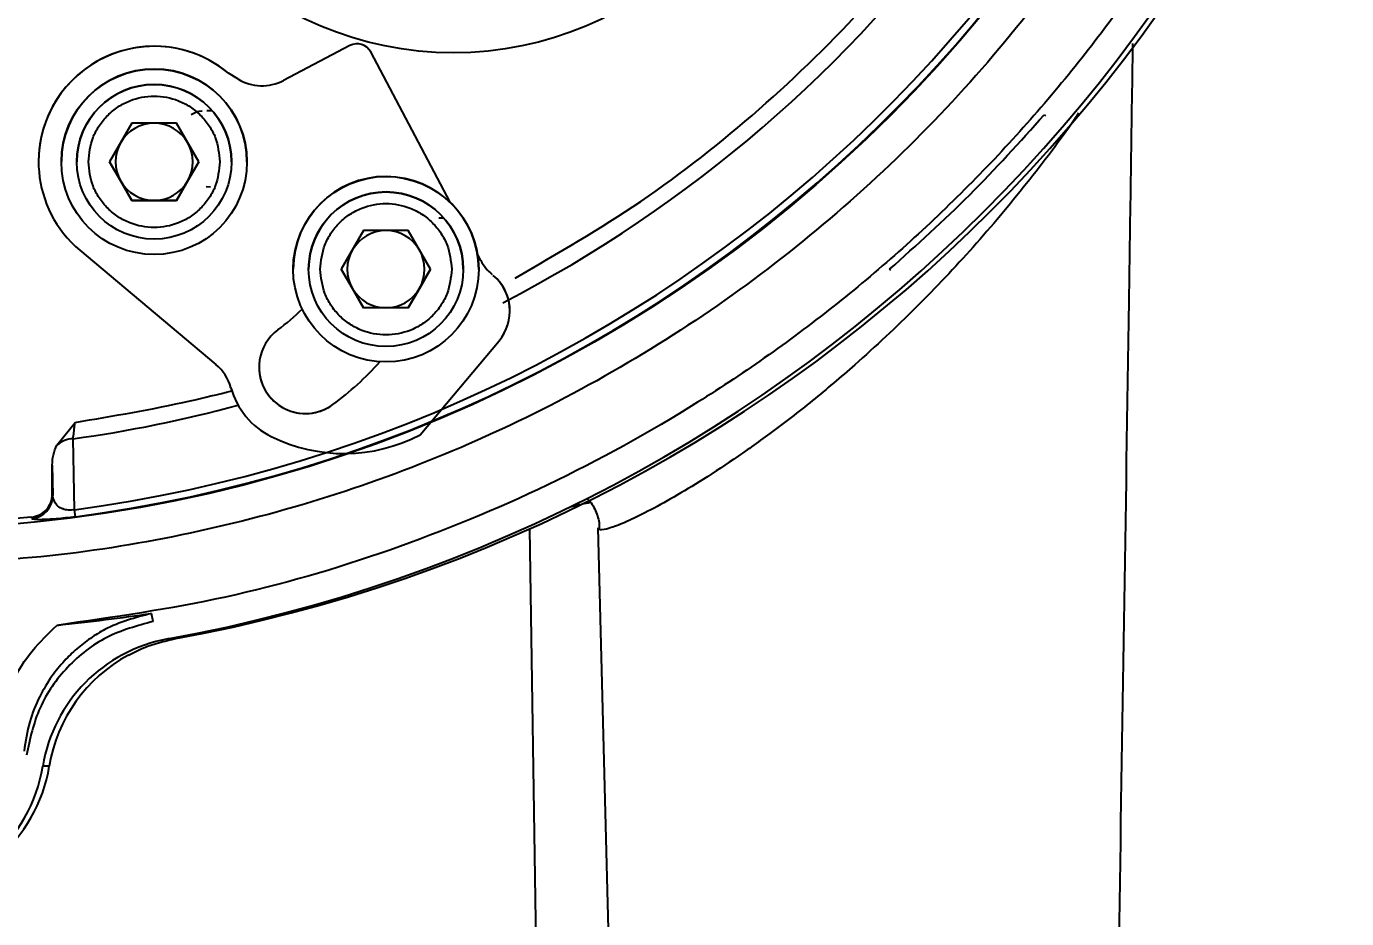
# Model space of a CAD drawing. Header units: millimetres. Extents: x 1964 to 5009, y 569 to 2723.
# Drawn here: x 2657 to 2742.4, y 2146.8 to 2204.6 of the extents above; entities that cross this region are included whole.
import ezdxf

# ---------------------------------------------------------------- set-up
doc = ezdxf.new("R2010")
doc.units = ezdxf.units.MM
doc.layers.add('AM_5', color=3, linetype='Continuous', lineweight=25)
doc.styles.add('SLDTEXTSTYLE1', font='txt.shx', dxfattribs={"width": 0.7, "bigfont": 'gbcbig.shx'})
doc.dimstyles.new('SLDDIMSTYLE12$0', dxfattribs={"dimtxt": 12, "dimasz": 10, "dimexe": 0, "dimexo": 0.0625, "dimgap": 0.875, "dimtad": 1, "dimdec": 1, "dimlfac": 1.8, "dimrnd": 1e-09, "dimzin": 12, "dimdsep": 46, "dimtxsty": 'SLDTEXTSTYLE1', "dimcen": 0.09, "dimdle": 8.16, "dimclrd": 3, "dimclre": 3, "dimadec": 0, "dimazin": 3, "dimtfac": 1, "dimtdec": 1, "dimtofl": 0, "dimtmove": 0, "dimatfit": 3, "dimfxl": 0, "dimfrac": 2, "dimtolj": 1, "dimlwd": 5, "dimlwe": 5, "dimarcsym": 0})

# ---------------------------------------------------------------- blocks, each defined once
blk = doc.blocks.new('*D64')
at = {"layer": 'AM_5', "color": 3, "lineweight": 5, "transparency": 16777216}
blk.add_line((2756.483, 2479.134), (2362.084, 2479.134), dxfattribs=at)
at = {"layer": 'AM_5', "color": 3, "linetype": 'Continuous', "lineweight": 5, "transparency": 16777216}
for p, q in [((2362.084, 2469.134), (2362.084, 2155.348)), ((2768.159, 2145.348), (2362.084, 2145.348))]:
    blk.add_line(p, q, dxfattribs=at)
at = {"layer": 'AM_5', "color": 3, "transparency": 16777216}
for points in [[(2360.417, 2469.134), (2363.75, 2469.134), (2362.084, 2479.134)], [(2360.417, 2155.348), (2363.75, 2155.348), (2362.084, 2145.348)]]:
    blk.add_solid(points, dxfattribs=at)
at = {"layer": 'Defpoints', "color": 0, "transparency": 16777216}
for p in [(2756.546, 2479.134), (2362.084, 2145.348), (2768.221, 2145.348)]:
    blk.add_point(p, dxfattribs=at)
at = {"layer": 'AM_5', "color": 0, "transparency": 16777216, "insert": (2347.494, 2312.241), "char_height": 12, "attachment_point": 5, "rotation": 90, "style": 'SLDTEXTSTYLE1'}
blk.add_mtext('\\A1;{\\H2.28571x;335}', dxfattribs=at)

msp = doc.modelspace()

# ---------------------------------------------------------------- linework, layer by layer
at = {"color": 7, "linetype": 'Continuous', "lineweight": 25}
for p, q in [((2677.939, 2203.327), (2673.659, 2201.068)), ((2677.939, 2203.327), (2673.659, 2201.068)), ((2684.418, 2193.194), (2679.29, 2202.909)), ((2679.29, 2202.909), (2679.29, 2202.909)), ((2684.418, 2193.194), (2679.29, 2202.909)), ((2670.694, 2201.162), (2670.093, 2201.529)), ((2670.093, 2201.529), (2670.093, 2201.529)), ((2670.694, 2201.162), (2670.093, 2201.529)), ((2670.694, 2201.162), (2670.694, 2201.162)), ((2673.659, 2201.068), (2673.659, 2201.068)), ((2668.693, 2199.119), (2668.997, 2199.131)), ((2663.846, 2198.304), (2662.402, 2195.804)), ((2666.732, 2198.304), (2663.846, 2198.304)), ((2668.176, 2195.804), (2666.732, 2198.304)), ((2722.84, 2198.845), (2722.918, 2198.768)), ((2660.289, 2195.809), (2660.289, 2195.809)), ((2662.402, 2195.804), (2663.846, 2193.304)), ((2663.124, 2194.554), (2662.402, 2195.804)), ((2666.732, 2193.304), (2668.176, 2195.804)), ((2668.176, 2195.804), (2667.454, 2194.554)), ((2670.289, 2195.799), (2670.289, 2195.799)), ((2663.846, 2193.304), (2663.124, 2194.554)), ((2667.454, 2194.554), (2666.732, 2193.304)), ((2668.936, 2194.168), (2668.642, 2194.185)), ((2663.846, 2193.304), (2666.732, 2193.304)), ((2663.846, 2193.304), (2663.846, 2193.304)), ((2665.289, 2193.304), (2663.846, 2193.304)), ((2666.732, 2193.304), (2665.289, 2193.304)), ((2666.732, 2193.304), (2666.732, 2193.304)), ((2683.7, 2192.171), (2683.968, 2192.172)), ((2678.834, 2191.352), (2677.391, 2188.852)), ((2681.721, 2191.352), (2678.834, 2191.352)), ((2683.164, 2188.852), (2681.721, 2191.352)), ((2660.485, 2190.078), (2669.287, 2182.693)), ((2686.414, 2189.412), (2686.199, 2189.82)), ((2686.414, 2189.412), (2686.199, 2189.82)), ((2674.277, 2188.858), (2674.277, 2188.858)), ((2675.277, 2188.857), (2675.277, 2188.857)), ((2677.391, 2188.852), (2678.834, 2186.352)), ((2678.112, 2187.602), (2677.391, 2188.852)), ((2681.721, 2186.352), (2683.164, 2188.852)), ((2683.164, 2188.852), (2682.442, 2187.602)), ((2686.277, 2188.846), (2686.277, 2188.846)), ((2686.414, 2189.412), (2686.414, 2189.412)), ((2712.926, 2188.769), (2712.845, 2188.85)), ((2678.834, 2186.352), (2678.112, 2187.602)), ((2682.442, 2187.602), (2681.721, 2186.352)), ((2680.277, 2186.352), (2678.834, 2186.352)), ((2681.721, 2186.352), (2680.277, 2186.352)), ((2688.289, 2186.147), (2688.289, 2186.147)), ((2682.487, 2178.144), (2687.587, 2184.222)), ((2659.003, 2177.479), (2660.177, 2178.945)), ((2660.131, 2173.297), (2660.049, 2177.884)), ((2658.703, 2176.172), (2658.735, 2174.207)), ((2658.703, 2174.301), (2658.703, 2176.172)), ((2657.354, 2172.808), (2654.91, 2172.595)), ((2657.386, 2172.717), (2657.354, 2172.808)), ((2660.192, 2172.836), (2660.131, 2173.297)), ((2689.565, 2172.062), (2689.968, 2145.312)), ((2693.966, 2172.123), (2694.668, 2145.312)), ((2694.002, 2172.111), (2693.988, 2172.123)), ((2665.231, 2166.068), (2665.111, 2166.585)), ((2666.585, 2164.932), (2666.169, 2164.932)), ((2658.509, 2156.705), (2658.092, 2156.705))]:
    msp.add_line(p, q, dxfattribs=at)
at = {"color": 7, "linetype": 'Continuous', "lineweight": 25, "flags": 128}
msp.add_lwpolyline([(2658.735, 2174.207), (2658.717, 2174.26), (2658.703, 2174.301)], dxfattribs=at)
at = {"color": 7, "linetype": 'Continuous', "lineweight": 25}
for centre, radius in [((2648.203, 2263.488), 91.48), ((2684.633, 2224.85), 22), ((2665.289, 2195.804), 6), ((2665.289, 2195.804), 5), ((2680.277, 2188.852), 6), ((2680.277, 2188.852), 5)]:
    msp.add_circle(centre, radius, dxfattribs=at)
for centre, radius, start, end in [((2648.203, 2263.488), 90.976, 277.53416, 351.20762), ((2648.203, 2263.488), 91.441, 277.53416, 351.20762), ((2648.203, 2263.488), 86.42, 297.29308, 350.7957), ((2648.241, 2263.31), 99.998, 280.32817, 349.67428), ((2648.657, 2263.31), 99.998, 280.32817, 349.67428), ((2665.289, 2195.804), 7.474, 50, 230), ((2665.289, 2195.804), 7.474, 50, 179.93876), ((2678.406, 2202.443), 1, 27.82515, 117.82515), ((2678.406, 2202.443), 1, 27.82515, 117.82515), ((2665.289, 2195.804), 6, 359.93876, 179.87751), ((2665.289, 2195.804), 5, 359.99969, 179.93876), ((2672.259, 2203.721), 3, 238.5537, 297.82515), ((2672.259, 2203.721), 3, 238.5537, 297.82515), ((2665.289, 2195.804), 2.5, 89.99969, 149.99969), ((2665.289, 2195.804), 2.5, 29.99969, 89.99969), ((2665.289, 2195.804), 2.5, 149.99969, 209.99969), ((2665.289, 2195.804), 2.5, 329.99969, 29.99969), ((2680.277, 2188.852), 6, 359.93876, 179.87751), ((2665.289, 2195.804), 2.5, 209.99969, 269.99969), ((2665.289, 2195.804), 2.5, 269.99969, 329.99969), ((2680.277, 2188.852), 5, 359.99969, 179.93876), ((2680.277, 2188.852), 2.5, 89.99969, 149.99969), ((2680.277, 2188.852), 2.5, 29.99969, 89.99969), ((2680.277, 2188.852), 2.5, 149.99969, 209.99969), ((2680.277, 2188.852), 2.5, 329.99969, 29.99969), ((2689.067, 2190.812), 3, 207.82515, 230), ((2689.067, 2190.812), 3, 207.82515, 230), ((2685.289, 2186.15), 3, 320, 50), ((2685.289, 2186.15), 3, 359.93876, 50), ((2680.277, 2188.852), 2.5, 209.99969, 269.99969), ((2680.277, 2188.852), 2.5, 269.99969, 329.99969), ((2665.289, 2195.804), 13.5, 306.36279, 315.13033), ((2675.072, 2182.517), 3, 126.36279, 306.36279), ((2665.289, 2195.804), 19.5, 306.36279, 318.43109), ((2665.289, 2195.804), 19.5, 306.36279, 318.43104), ((2667.358, 2180.395), 3, 15.38287, 50), ((2675.072, 2182.517), 3, 179.93876, 306.36279), ((2675.072, 2182.517), 5, 195.38287, 243.70737), ((2648.203, 2263.488), 86.42, 277.87924, 285.10367), ((2660.133, 2176.115), 1.772, 92.70606, 129.63521), ((2677.565, 2187.513), 10.583, 243.58851, 297.71587), ((2657.235, 2174.209), 1.5, 275.78841, 359.91128), ((2667.962, 2155.095), 10, 100.32819, 170.73244), ((2668.378, 2155.094), 10, 118.40456, 170.73205), ((2648.243, 2158.312), 9.98, 189.26678, 350.73322), ((2648.659, 2158.312), 9.98, 270.0009, 350.73276)]:
    msp.add_arc(centre, radius, start, end, dxfattribs=at)
for points in [[(2648.203, 2357.228), (2651.27, 2357.141), (2657.405, 2356.967), (2666.52, 2355.564), (2675.458, 2353.339), (2684.133, 2350.231), (2692.462, 2346.293), (2700.366, 2341.556), (2707.766, 2336.067), (2714.594, 2329.879), (2720.781, 2323.052), (2726.27, 2315.651), (2731.007, 2307.748), (2734.947, 2299.419), (2738.051, 2290.743), (2740.29, 2281.805), (2741.642, 2272.691), (2742.094, 2263.488), (2741.642, 2254.285), (2740.29, 2245.171), (2738.051, 2236.233), (2734.947, 2227.557), (2731.007, 2219.228), (2726.27, 2211.325), (2720.781, 2203.924), (2714.594, 2197.097), (2707.766, 2190.909), (2700.366, 2185.42), (2692.462, 2180.683), (2684.133, 2176.745), (2675.458, 2173.637), (2666.52, 2171.412), (2657.405, 2170.009), (2651.27, 2169.835), (2648.203, 2169.748)], [(2745.876, 2252.699), (2745.352, 2249.047), (2744.304, 2241.744), (2741.184, 2231.101), (2736.976, 2220.857), (2731.621, 2211.157), (2725.216, 2202.118), (2717.835, 2193.855), (2709.573, 2186.474), (2700.534, 2180.069), (2690.833, 2174.714), (2680.59, 2170.506), (2669.947, 2167.387), (2662.644, 2166.338), (2658.992, 2165.814)], [(2712.845, 2188.85), (2714.601, 2190.427), (2718.111, 2193.579), (2721.264, 2197.09), (2722.84, 2198.845)]]:
    msp.add_open_spline(points, degree=3, dxfattribs=at)
for points, knots in [([(2688.63, 2188.278), (2691.378, 2189.871), (2696.928, 2193.09), (2704.558, 2199.109), (2711.587, 2205.985), (2717.803, 2213.696), (2723.093, 2222.069), (2727.332, 2230.942), (2730.564, 2240.107), (2731.818, 2246.399), (2732.438, 2249.514)], [0, 0, 0, 0, 0.122144, 0.246703, 0.372927, 0.5, 0.627073, 0.753297, 0.877856, 1, 1, 1, 1]), ([(2727.68, 2145.312), (2727.899, 2159.142), (2728.206, 2178.524), (2728.494, 2197.906), (2728.576, 2203.459)], [0, 0, 0, 0, 0.713495, 1, 1, 1, 1]), ([(2661.039, 2195.804), (2661.096, 2196.338), (2661.183, 2197.161), (2661.713, 2198.151), (2662.262, 2198.831), (2662.942, 2199.383), (2663.932, 2199.896), (2665.289, 2200.156), (2666.646, 2199.896), (2667.636, 2199.383), (2668.316, 2198.83), (2668.865, 2198.151), (2669.395, 2197.161), (2669.482, 2196.338), (2669.539, 2195.804)], [0, 0, 0, 0, 0.119728, 0.18418, 0.25, 0.31582, 0.380272, 0.5, 0.619728, 0.68418, 0.75, 0.81582, 0.880272, 1, 1, 1, 1]), ([(2667.689, 2198.865), (2667.915, 2198.981), (2668.145, 2199.1), (2668.397, 2199.108), (2668.401, 2199.108)], [0, 0, 0, 0, 0.981722, 1, 1, 1, 1]), ([(2725.06, 2198.945), (2724.964, 2198.802), (2723.968, 2197.311), (2721.736, 2194.387), (2718.332, 2190.304), (2714.589, 2186.353), (2711.055, 2183.031), (2707.853, 2180.327), (2705.213, 2178.281), (2702.747, 2176.529), (2700.572, 2175.108), (2698.633, 2173.951), (2696.99, 2173.063), (2695.655, 2172.431), (2694.671, 2172.058), (2694.084, 2171.935), (2694.027, 2172.057), (2694.002, 2172.111)], [0, 0, 0, 0, 0.0112691, 0.1175597, 0.2238424, 0.3277148, 0.4314747, 0.5006194, 0.5697132, 0.6291805, 0.6886048, 0.7428814, 0.797126, 0.8499404, 0.9027383, 0.9566039, 1, 1, 1, 1]), ([(2669.539, 2195.804), (2669.482, 2195.269), (2669.395, 2194.447), (2668.865, 2193.457), (2668.316, 2192.777), (2667.636, 2192.225), (2666.646, 2191.712), (2665.289, 2191.451), (2663.932, 2191.712), (2662.942, 2192.225), (2662.262, 2192.777), (2661.713, 2193.457), (2661.183, 2194.447), (2661.096, 2195.269), (2661.039, 2195.804)], [0, 0, 0, 0, 0.119728, 0.18418, 0.25, 0.31582, 0.380272, 0.5, 0.619728, 0.68418, 0.75, 0.81582, 0.880272, 1, 1, 1, 1]), ([(2676.027, 2188.852), (2676.084, 2189.387), (2676.171, 2190.209), (2676.701, 2191.199), (2677.25, 2191.879), (2677.931, 2192.431), (2678.92, 2192.944), (2680.277, 2193.205), (2681.634, 2192.944), (2682.624, 2192.431), (2683.305, 2191.879), (2683.853, 2191.199), (2684.383, 2190.209), (2684.471, 2189.386), (2684.527, 2188.852)], [0, 0, 0, 0, 0.119728, 0.18418, 0.25, 0.31582, 0.380272, 0.5, 0.619728, 0.68418, 0.75, 0.81582, 0.880272, 1, 1, 1, 1]), ([(2684.527, 2188.852), (2684.471, 2188.317), (2684.383, 2187.495), (2683.853, 2186.505), (2683.305, 2185.825), (2682.624, 2185.273), (2681.634, 2184.76), (2680.277, 2184.499), (2678.92, 2184.76), (2677.931, 2185.273), (2677.25, 2185.825), (2676.701, 2186.505), (2676.171, 2187.495), (2676.084, 2188.317), (2676.027, 2188.852)], [0, 0, 0, 0, 0.119728, 0.18418, 0.25, 0.31582, 0.380272, 0.5, 0.619728, 0.68418, 0.75, 0.81582, 0.880272, 1, 1, 1, 1]), ([(2660.177, 2178.945), (2662.663, 2179.365), (2666.063, 2179.938), (2669.413, 2180.758), (2670.309, 2180.996)], [0, 0, 0, 0, 0.3332732, 0.4556465, 0.4556465, 0.4556465, 0.4556465]), ([(2660.049, 2177.884), (2660.065, 2178.024), (2660.089, 2178.247), (2660.134, 2178.621), (2660.162, 2178.834), (2660.177, 2178.945)], [0, 0, 0, 0, 0.449191, 0.712048, 1, 1, 1, 1]), ([(2658.703, 2176.172), (2658.714, 2176.399), (2658.737, 2176.853), (2658.914, 2177.27), (2659.003, 2177.479)], [0, 0, 0, 0, 0.501105, 1, 1, 1, 1]), ([(2657.354, 2172.808), (2657.535, 2172.847), (2657.897, 2172.924), (2658.339, 2173.275), (2658.644, 2173.75), (2658.683, 2174.118), (2658.703, 2174.301)], [0, 0, 0, 0, 0.250514, 0.50007, 0.74999, 1, 1, 1, 1]), ([(2660.131, 2173.297), (2660.064, 2173.287), (2659.929, 2173.266), (2659.729, 2173.269), (2659.541, 2173.293), (2659.409, 2173.331), (2659.19, 2173.42), (2658.838, 2173.686), (2658.777, 2173.994), (2658.735, 2174.207)], [0, 0, 0, 0, 0.056105, 0.112289, 0.177086, 0.251393, 0.280501, 0.501374, 1, 1, 1, 1]), ([(2693.486, 2173.754), (2693.309, 2173.721), (2692.971, 2173.657), (2692.502, 2173.544), (2692.279, 2173.491)], [0, 0, 0, 0, 0.525268, 1, 1, 1, 1]), ([(2693.279, 2174.006), (2693.319, 2173.972), (2693.587, 2173.746), (2693.889, 2173.132), (2694.087, 2172.484), (2694.065, 2172.16), (2694.062, 2172.111)], [0, 0, 0, 0, 0.076601, 0.503811, 0.923778, 1, 1, 1, 1]), ([(2660.192, 2172.836), (2659.979, 2172.809), (2659.538, 2172.754), (2658.947, 2172.7), (2658.435, 2172.665), (2657.922, 2172.646), (2657.488, 2172.656), (2657.421, 2172.696), (2657.386, 2172.717)], [0, 0, 0, 0, 0.120585, 0.248868, 0.372779, 0.501258, 0.74083, 1, 1, 1, 1]), ([(2665.111, 2166.585), (2664.077, 2166.31), (2662.684, 2165.94), (2661.15, 2164.985), (2660.27, 2164.306), (2659.431, 2163.491), (2658.605, 2162.473), (2657.822, 2161.161), (2657.16, 2159.532), (2656.976, 2158.309), (2656.879, 2157.667)], [0, 0, 0, 0, 0.244291, 0.329037, 0.41449, 0.500125, 0.597994, 0.715772, 0.851074, 1, 1, 1, 1]), ([(2658.992, 2165.814), (2660.06, 2165.934), (2662.207, 2166.176), (2664.14, 2166.448), (2665.111, 2166.585)], [0, 0, 0, 0, 0.497557, 1, 1, 1, 1]), ([(2655.334, 2160.136), (2655.588, 2160.846), (2656.099, 2162.273), (2657.344, 2164.214), (2658.442, 2165.28), (2658.992, 2165.814)], [0, 0, 0, 0, 0.330036, 0.663999, 1, 1, 1, 1]), ([(2665.231, 2166.068), (2664.198, 2165.787), (2662.136, 2165.226), (2659.592, 2163.207), (2657.711, 2160.558), (2657.256, 2158.465), (2657.028, 2157.417)], [0, 0, 0, 0, 0.250047, 0.499449, 0.749396, 1, 1, 1, 1]), ([(2663.621, 2163.891), (2663.852, 2164.008), (2664.433, 2164.304), (2665.421, 2164.677), (2666.195, 2164.847), (2666.585, 2164.932)], [0, 0, 0, 0, 0.246183, 0.62042, 1, 1, 1, 1])]:
    msp.add_open_spline(points, degree=3, knots=knots, dxfattribs=at)

# ---------------------------------------------------------------- dimensions: what is measured, and where the dimension line sits
at = {"layer": 'AM_5'}
dim = msp.add_linear_dim(base=(2362.084, 2145.348), p1=(2756.546, 2479.134), p2=(2768.221, 2145.348), angle=90, text='{\\H2.28571x;335}', dimstyle='SLDDIMSTYLE12$0', override={"dimlfac": 1}, dxfattribs=at)
dim.commit()
dim.dimension.update_dxf_attribs({"geometry": '*D64', "text_midpoint": (2347.494, 2312.241)})

doc.saveas('drawing.dxf')
